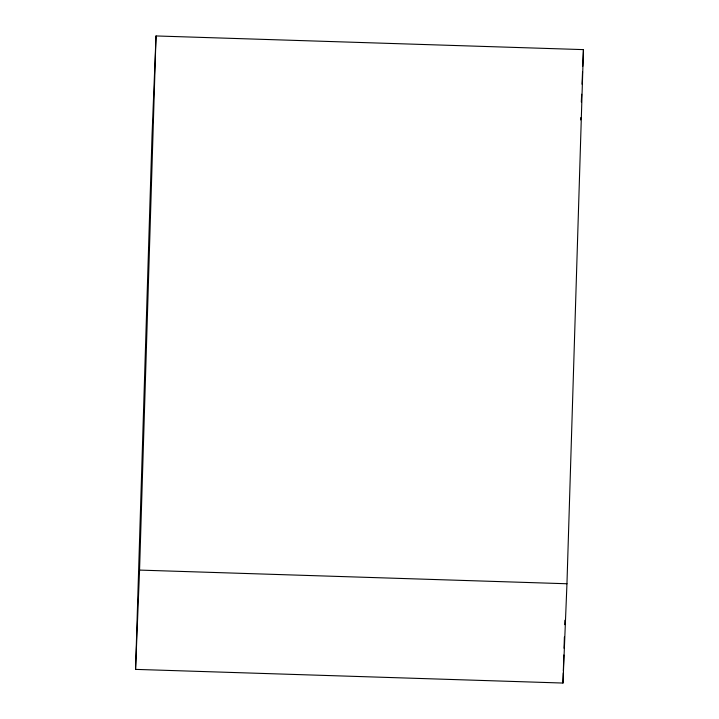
<?xml version="1.0" encoding="UTF-8"?>
<svg xmlns="http://www.w3.org/2000/svg" width="719" height="719" viewBox="0 0 719 719"><rect width="100%" height="100%" fill="white"/><g stroke="black" fill="none" stroke-linecap="round" stroke-linejoin="round"><path stroke-width="1.08" d="M135.567 669.38L152.042 135.244L156.032 35.95L583.433 49.62L566.958 583.756L562.968 683.05L135.567 669.38L139.558 570.095L156.032 35.95M562.968 683.05L563.283 672.948M563.345 670.71L563.831 655M564.038 648.259L564.388 637.043M564.766 624.694L564.909 620.209M580.601 119.902L580.691 117.664M581.32 102.053L581.635 94.243M582.039 84.204L582.534 71.927M582.758 66.346L583.433 49.62M139.558 570.095L566.958 583.756"/></g></svg>
